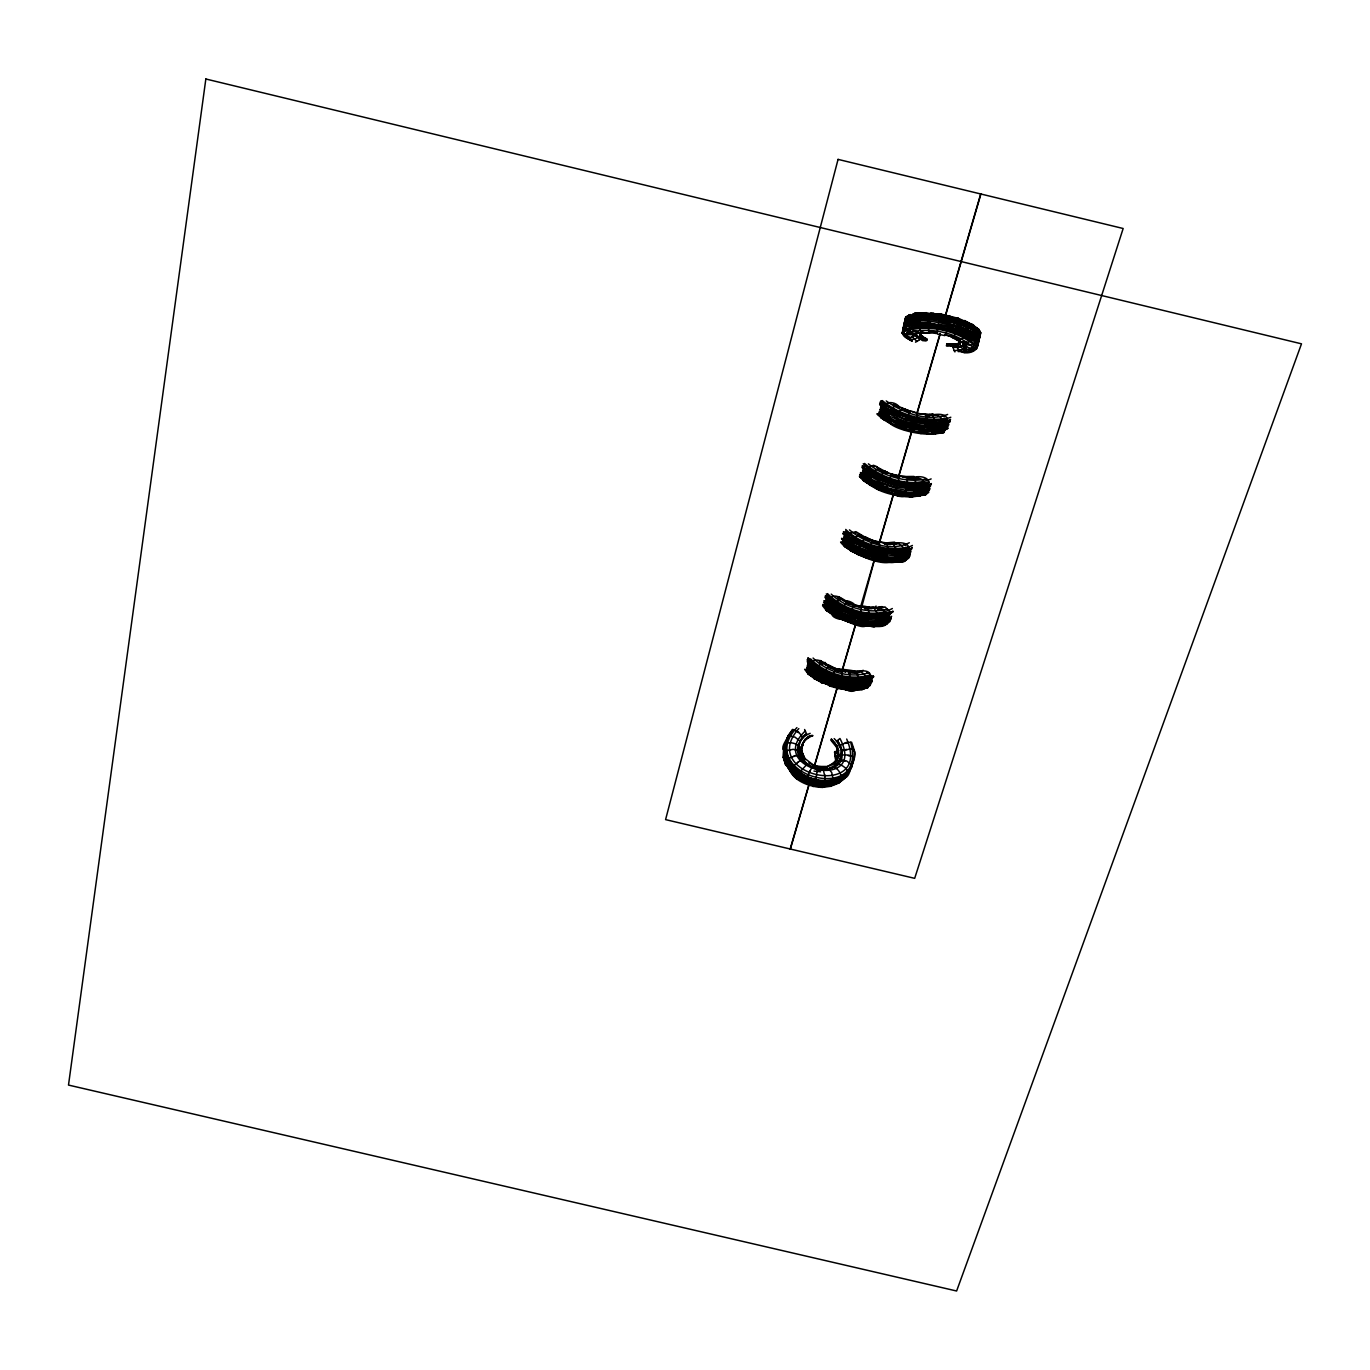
<?xml version="1.0" encoding="UTF-8"?>
<svg xmlns="http://www.w3.org/2000/svg" width="1370" height="1370" viewBox="0 0 1370 1370"><rect width="100%" height="100%" fill="white"/><g stroke="black" fill="none" stroke-linecap="round" stroke-linejoin="round"><path stroke-width="1.5" d="M894.028 493.508C893.908 495.323 905.245 499.142 904.971 494.176L913.55 494.895L926.12 493.131L925.538 494.861L923.996 494.998M824.517 781.825L833.457 780.78L841.248 777.595C841.42 772.252 834.296 763.278 828.507 768.656C807.512 776.824 785.301 742.454 810.184 733.361M846.266 602.201C844.999 598.553 857.106 604.084 854.657 606.208M870.686 684.092C853.407 694.556 830.425 685.599 814.088 676.694L813.729 678.441L830.306 685.839M815.664 676.797L815.681 675.53M874.711 559.32C876.338 565.502 881.475 541.955 878.838 543.051L872.878 541.373M857.483 622.853L848.304 620.25L832.292 612.852C829.792 616.928 840.478 620.49 842.687 618.795M867.689 557.35L866.405 557.778L872.347 540.499L879.437 542.314M817.53 768.775L815.595 781.003L806.776 778.04L798.847 773.245L792.391 766.96L798.796 761.48L803.265 760.162M822.308 767.782L822.685 766.892L817.856 766.429M842.43 541.287C842.242 545.14 876.406 560.57 850.616 548.651L850.222 550.517L859.966 555.432M886.921 491.539L885.688 491.71L886.424 489.193L869.762 482.154L859.949 474.208M901.888 409.356L902.162 407.9M958.264 322.943L958.366 321.453M808.574 736.546C807.598 739.612 810.355 735.776 812.615 736.033C805.628 733.412 795.542 751.668 804.053 758.74M821.349 680.753L820.955 682.483L823.541 683.082M977.837 336.969L978.026 335.239M817.856 766.566L813.095 764.974L817.787 766.464L827.48 766.464L831.693 764.751L837.498 758.655L832.395 764.922M902.505 331.215L902.265 333.338L907.231 336.815L910.605 337.397L916.598 335.342L923.226 340.599M850.462 602.988L846.54 601.259M878.341 486.487L878.512 485.134M908.139 326.111L908.344 324.365M896.408 423.621L896.579 422.234M911.136 411.599L902.213 408.192M917.832 337.225C912.608 341.661 905.245 339.332 902.368 333.424L905.21 318.833L913.67 315.425L914.235 313.456L917.797 312.959L941.07 314.09L958.401 318.371L971.553 324.21L977.581 328.646L980.697 332.67L980.338 334.571L974.275 328.115C976.005 324.69 969.857 322.977 967.494 323.44M845.358 672.002L841.437 671.214L842.276 670.786L841.796 676.66L838.337 688.476L829.364 685.925L835.443 668.834L849.092 671.951L850.308 679.982L841.3 678.441L823.747 672.413L828.336 666.419L835.597 668.954M836.556 668.731C881.732 673.115 831.436 673.252 824.98 662.326M920.28 324.484L920.571 322.721M784.565 757.833L783.263 757.404L783.914 747.797M806.176 669.365L808.523 672.31L808.197 674.074L817.291 679.828M801.81 746.907L801.536 750.811L805.337 759.614L801.638 751.599L801.827 746.838L801.073 747.609M830.819 612.698L826.264 610.404L826.607 608.571L822.993 604.324L822.582 605.728L826.35 610.455L834.912 616.192L837.104 615.798M828.507 607.663L828.764 606.191M842.293 541.766L844.776 544.506L844.434 546.39L853.202 552.196L855.411 551.853M850.308 679.982L858.647 680.376L871.012 677.722C870.652 666.162 855.616 672.893 848.664 672.242M825.271 596.258C840.974 612.921 867.929 620.37 889.969 614.017L890.312 612.099L885.054 606.944L875.173 608.194L879.3 607.253M846.711 543.599L846.985 542.075M859.812 474.705L863.648 478.644L863.288 480.579L872.193 486.436L874.42 486.127M865.6 477.736L865.891 476.178M903.686 551.528L909.012 549.969C910.142 540.054 893.428 542.708 890.157 544.506C895.055 540.962 905.433 545.02 903.686 551.528C883.958 552.932 863.391 547.178 847.276 535.721L847.996 533.838L855.873 531.646L866.542 538.05L873.649 540.534L873.289 541.869M878.821 413.415L881.441 415.932L881.081 417.936L891.151 423.929M913.088 319.724L912.745 321.248L920.092 320.82L920.434 319.278L907.745 321.025L904.731 323.063L903.909 327.207L904.251 325.7M905.176 321.608L906.049 316.778L910.348 314.569M898.258 483.233L916.222 485.853L928.791 484.141C930.11 476.212 917.283 475.544 912.711 477.787L894.627 474.962M942.08 422.645L947.441 421.463C947.971 411.291 933.758 414.682 927.558 415.555C932.696 413.26 943.793 415.093 942.08 422.645L926.137 422.011L907.077 417.559L910.279 410.812L917.66 413.106L913.396 431.379L922.712 433.211L923.414 431.293L939.34 431.91L947.8 428.553M801.107 751.873L801.536 750.811M853.818 672.053L854.109 670.992M864.059 679.588L863.768 681.096L867.124 679.914M800.2 748.962L803.025 744.492L800.628 747.9M808.505 737.659L805.063 740.331L805.149 739.166M839.536 755.983L837.926 755.504L838.628 750.417L837.293 746.188L831.299 738.927L836.779 746.547L839.022 754.339M833.902 611.705L834.193 610.249M838.697 754.664L837.053 759.699L838.149 754.836M864.71 538.05L864.898 536.646L872.039 540.311M916.598 335.342C916.068 332.174 905.159 338.219 902.744 330.718C917.814 321.128 940.145 329.211 956.842 333.081C960.593 333.492 990.236 347.072 971.244 347.946C965.079 349.11 961.123 336.712 963.538 345.548L957.904 347.552L952.681 347.192L960.678 346.233L963.144 345.223L963.624 343.596M903.121 328.029L911.564 324.69L918.996 324.262L937.816 326.18L937.234 334.006L944.786 335.599L947.321 330.341L950.369 316.898L949.547 315.734M919.39 335.838L922.164 331.831L920.52 332.893C916.958 336.352 926.086 344.315 927.079 339.4L921.291 335.924L920.195 332.242L921.051 336.986L926.822 340.479M802.409 756.12L802.837 755.058M851.934 766.258L852.174 765.145L846.574 760.932L839.896 759.751L833.303 766.703M851.541 767.149C852.637 762.251 859.898 748.277 849.674 748.842C838.166 753.466 841.505 745.434 834.159 738.584M944.649 335.205C954.907 334.109 968.47 353.049 976.348 341.284L965.199 334.623L947.732 328.269M948.16 326.402C958.726 329.776 972.392 331.78 978.677 341.952L979.071 340.222L977.272 337.14L972.991 333.8L957.938 327.327L958.298 325.803L972.94 332.259L977.17 335.564L978.591 340.137M977.615 335.616L978.009 333.869C966.21 325.272 979.207 332.516 979.807 336.969L979.413 338.698L973.334 332.259L973.727 330.512L958.812 323.491L949.427 320.785M959.24 321.625C1003.542 340.839 935.35 310.476 930.076 315.391L930.624 313.353L933.655 313.011M931.874 331.728L929.185 332.704L927.832 325.272L957.219 331.42L952.681 337.636L950.592 335.667M957.63 329.553L965.936 332.722L965.644 334.04L957.339 330.872L957.63 329.553L948.023 326.95L938.09 324.724L937.799 326.043L927.952 324.724L928.243 323.406L938.125 324.861L928.38 322.858L928.774 321.094L938.638 322.567L938.998 321.025L958.503 325.717L973.334 332.259M957.767 329.005L958.161 327.259L938.621 322.429L938.21 324.176L948.245 326.283M958.503 325.717L958.897 323.954L949.393 321.231L929.528 317.806L929.117 319.57L938.998 321.025M959.034 323.406L959.325 322.087L939.786 317.258L939.495 318.576L967.323 326.591L967.631 325.272L959.325 322.087M974.275 328.115L959.445 321.539L959.822 319.467L957.853 317.891L956.311 318.474M946.841 343.836L955.661 343.904L955.164 346.062L959.925 344.349L959.308 341.284L950.455 336.558M956.945 337.859L956.979 339.486M955.181 344.281L958.657 343.253L958.161 345.411M965.199 334.623L957.116 330.958M965.627 332.756C934.34 320.083 986.468 338.561 977.409 344.435M966.141 330.461L966.484 328.92M966.895 327.173L958.812 323.491M966.073 332.174L966.466 330.427L958.161 327.259M966.809 328.886L967.203 327.139L958.897 323.954M967.751 324.724L968.076 322.618L964.874 320.58L962.562 320.888M971.655 337.945L974.601 339.589M972.066 336.095L965.747 332.208M972.94 332.259L972.58 333.8L976.827 337.089L977.17 335.564M972.049 337.945C971.724 342.072 964.874 343.699 962.014 341.781M972.186 335.547L976.433 338.835L978.266 343.801L972.169 337.397L972.46 336.095L965.936 332.722M972.597 335.547L972.991 333.8M978.985 339.589L978.591 341.318L979.927 336.421L978.146 333.321L973.847 329.964L974.139 328.663L967.631 325.272M977.683 333.287L979.447 336.335M976.467 340.736L976.759 339.435L972.46 336.095M976.879 338.887L977.272 337.14M978.146 333.321L978.437 332.019L974.139 328.663M978.557 331.471L978.882 329.434L977.581 328.646M978.129 341.199L977.786 342.705L978.933 338.613M979.053 337.089L980.475 332.362L978.711 329.279L967.254 322.173L940.625 314.501L921.736 312.925L926.497 312.668M977.786 343.716L975.885 341.233M979.858 334.485L979.516 337.208M977.324 346.935C974.909 354.025 959.377 355.566 957.27 346.97M977.444 346.387L977.735 345.086M977.872 344.555L978.248 342.825M979.105 339.041L980.697 332.944L978.916 329.845L973.488 325.409M977.769 345.976L978.129 344.349L976.022 340.685M979.927 336.421L980.218 335.119C973.762 324.998 982.752 338.784 978.522 334.143M902.625 330.684L903.412 326.728L910.571 323.423M903.532 326.197L904.183 323.885M904.303 323.354L905.09 319.381C922.164 311.213 941.841 317.241 959.445 321.539M905.21 318.833L905.707 316.967L907.437 316.573M902.967 331.3L903.583 328.149L903.395 329.468M904.388 324.57L904.731 323.063M905.262 320.785L908.259 318.748L904.679 321.214M906.152 325.992L906.443 324.673C907.779 321.282 950.626 325.169 919.424 322.395L919.818 320.649L928.929 321.265L929.271 319.724L912.728 319.57L904.268 322.943M919.818 320.649L906.974 322.395L906.58 324.142L919.681 322.567L912.351 322.995M907.317 320.871L907.711 319.142L913.139 317.823L939.512 318.713L920.691 316.83L913.259 317.275L904.799 320.666M907.848 318.593L908.139 317.292M908.259 316.761L909.063 314.706M907.008 324.279L903.875 326.848M907.745 321.025L907.402 322.532L910.964 321.676M911.564 324.69L911.872 323.388M911.992 322.841L912.386 321.094M912.728 319.57L913.139 317.823M913.259 317.275L913.55 315.973M935.761 333.475C928.98 331.112 911.101 337.106 911.444 325.238C938.981 323.149 901.597 324.621 903.001 328.577M914.03 315.579L921.376 315.134L913.67 315.425M918.996 324.262L919.304 322.943M920.178 319.124L920.571 317.378M920.691 316.83L921 315.511M920.965 316.984C899.439 319.45 927.781 315.066 929.682 317.977M929.648 317.258L929.939 315.939L939.82 317.395L959.103 322.173M924.116 332.413L921.119 331.471L918.534 327.002L918.876 324.81L928.106 324.878M939.358 319.124L938.964 320.888L948.999 322.977M939.82 317.395L941.532 314.055M840.598 778.16L847.55 772.646C848.201 768.45 841.06 764.46 837.19 763.672M840.889 615.472L841.231 614.034M830.717 739.988L836.59 747.249L837.293 746.188M824.877 774.975L825.082 780.968L822.377 787.408C810.903 787.202 795.61 781.705 790.507 771.704L785.952 764.391L783.589 756.548M841.591 776.824C818.626 790.045 782.476 770.916 785.832 742.985C790.49 742.266 795.251 742.9 798.933 745.999M805.56 759.014L813.163 764.854M812.838 735.502C808.249 733.806 798.213 750.109 804.909 740.331M849.023 618.692L849.4 617.271M836.488 669.005L828.096 664.673M879.3 411.668L888.034 418.073L887.692 419.306L904.628 426.224L903.857 428.741L904.337 429.752L905.039 428.861M905.108 425.351L905.519 423.792M933.45 332.293L921.924 332.91M897.47 485.254L897.915 483.627M947.047 329.896L947.526 328.166M915.828 422.183L916.29 420.504M960.216 341.233L959.925 344.349M880.55 401.376L880.105 402.917L884.318 407.198L890.346 411.034L880.55 402.985M829.912 684.041L814.225 676.232L808.66 671.848L806.622 667.789M807.17 665.854L809.516 668.8L809.105 670.272C846.3 695.001 809.533 672.636 806.759 667.344M864.35 682.911L863.973 684.212L869.214 682.328L869.59 681.044C849.434 687.774 826.23 679.982 809.875 667.498L810.304 666.025L807.957 663.097M824.432 672.79L823.935 674.28L810.441 665.563L807.238 660.049M832.326 675.701C832.549 681.421 901.237 679.434 850.051 680.239C835.46 678.373 822.017 673.321 810.886 663.988C815.304 654.637 826.881 664.364 831.761 668.132L831.95 666.847M890.603 619.839C870.618 631.844 843.886 620.542 826.744 608.109L824.654 604.136M849.006 618.007L833.2 610.712L827.189 606.499L827.617 604.975L824.004 600.728M849.828 615.147C862.329 618.658 876.252 622.477 888.89 617.63L889.336 616.106L876.903 618.469L868.494 617.973L868.049 619.497C853.767 617.39 839.313 612.921 827.994 603.639L828.439 602.115L826.024 599.289M868.494 617.973C853.527 616.243 840.307 610.558 828.576 601.653L828.884 600.505M825.682 596.31C827.668 602.252 869.282 625.251 829.021 600.026C835.118 589.066 847.276 604.41 854.983 605.129M844.913 544.01L845.256 542.845L841.522 538.753M876.817 556.391L867.501 553.788L851.215 546.51L845.393 542.366L845.838 540.79L843.355 538.067M843.749 538.102L851.969 544.9L852.363 543.53L846.215 539.438L846.66 537.862L842.927 533.786M868.905 549.13L852.808 541.955L846.797 537.382L847.139 536.201L843.406 532.125M863.802 478.147L864.127 476.948L861.576 474.311M896.271 490.237L886.818 487.617L870.241 480.459L864.282 476.435L864.727 474.842L862.175 472.222M879.009 481.161L865.138 473.438L865.583 471.828L863.014 469.208M916.068 486.35L915.708 487.566C881.869 485.494 930.47 489.467 928.278 485.836L928.637 484.637L916.068 486.35L907.488 485.631L907.128 486.847C892.538 484.449 877.81 480.116 865.737 471.331L866.063 470.115L862.227 466.194M866.063 470.115L879.763 477.924L888.753 481.127L866.217 469.619L866.953 467.684L873.598 465.269L888.222 472.992L883.975 470.663L883.838 472.119M881.938 414.185L881.595 415.418L887.846 419.802L881.441 415.932M879.917 409.527L882.554 412.027L882.092 413.671L896.083 421.72M897.11 418.107L882.965 410.589L883.427 408.945L880.79 406.428M897.744 415.949L883.582 408.431L883.924 407.198L879.968 403.431M806.707 668.937L808.899 672.293L806.587 669.399M830.939 680.53L815.39 673.115L809.893 668.783L810.252 667.498L807.94 664.604M816.314 669.879L810.68 666.008L808.488 662.652M826.983 608.571L839.913 616.723M833.2 610.712L827.429 606.961L825.185 603.69M825.99 600.848L828.37 603.639L827.994 604.975L824.432 600.779M828.936 601.653L834.587 605.848M829.261 600.505L827.018 597.234M845.153 544.506L850.907 548.599L844.776 544.506M845.769 542.366L851.386 546.938L843.321 539.66M846.215 540.808L846.591 539.438M847.174 537.382L852.808 541.955M847.139 536.201L852.979 540.345L852.637 541.51L869.059 548.651L887.52 553.069L887.863 551.904C872.793 549.13 855.154 545.02 845.187 533.033M864.658 476.452L886.784 487.977L870.412 480.921L862.124 473.866M865.515 473.438L871.406 477.394L871.012 478.815L865.121 474.842L865.515 473.438L862.98 470.852M865.96 471.828L888.411 482.343L906.991 486.658M882.468 413.689L888.342 418.038M883.342 410.606L889.37 414.442L888.959 415.881L882.931 412.045L883.342 410.606L880.739 408.123M883.958 408.448L889.986 412.267M814.225 676.232L814.533 675.119L808.968 670.735M815.099 673.184L814.671 674.656C827.274 682.38 842.002 686.593 856.781 686.678L857.226 685.188C840.221 684.897 822.651 679.914 809.516 668.8M815.458 671.882L815.886 670.392L810.304 666.025M810.749 664.45L816.332 668.817L816.023 669.93L823.301 673.989L831.984 677.551L832.429 676.044M816.469 668.354L817.136 666.539L822.497 663.2L830.699 667.533M832.429 612.373L832.754 611.243L827.052 606.961M833.713 607.903L834.142 606.379L828.439 602.115M834.604 604.769L834.279 605.9C849.28 614.411 866.885 619 884.164 617.356L893 611.825M834.741 604.29L835.426 602.423L840.837 599.118L849.109 603.588M850.753 548.171L851.078 546.99L845.256 542.845M851.215 546.51L851.66 544.935L845.838 540.79M846.66 537.862L852.5 542.006L852.054 543.565L859.829 547.366L859.435 548.736L851.66 544.935M853.116 539.848L853.818 537.93L859.264 534.694L862.997 536.92M821.572 680.633L809.019 671.831M815.39 673.115L815.766 671.814L810.252 667.498M816.64 668.765L811.245 663.971L823.832 672.756M828.37 603.639L834.022 607.852L833.628 609.188L827.617 604.975M834.912 604.701L829.398 600.026M853.287 540.294L847.653 535.721M863.648 478.644L869.607 482.668C872.673 492.224 911.547 501.249 920.76 494.536M869.762 482.154L870.104 480.956L864.127 476.948M870.241 480.459L870.703 478.849L864.727 474.842M871.097 477.445L871.56 475.835C885.123 482.925 900.295 487.138 915.571 488.062L915.091 489.672L897.127 487.052M871.714 475.321L872.056 474.123M872.193 473.609L872.913 471.657L878.41 468.454L881.612 470.698M882.554 412.027L888.65 415.915L888.188 417.559L896.22 421.207M889.061 414.476L889.541 412.815L883.427 408.945M883.924 407.198L890.038 411.068L889.678 412.301L906.512 419.717L897.384 416.531M950.386 419.871L947.286 421.977L934.665 423.364L934.289 424.597L925.623 423.758L906.563 419.323L907.163 417.439L890.192 410.538L890.911 408.534L896.459 405.4L906.323 409.835M869.916 482.617L864.179 478.147L877.519 486.384L895.637 492.446L904.971 494.176M879.471 479.551L872.022 475.287M872.365 474.088L866.593 469.619L879.968 477.839M814.533 675.119L821.812 679.178L821.486 680.291C835.512 685.805 851.678 690.96 866.559 685.993M821.949 678.715L822.36 677.242M823.301 673.989L823.627 672.875L816.332 668.817M839.707 616.842L839.313 618.641L856.952 624.566L874.608 559.525M891.219 617.767C876.423 628.436 855.753 620.404 840.307 614.736L840.735 613.212C856.318 618.418 876.851 627.032 891.682 616.26M841.129 611.893L841.557 610.352L850.171 613.777M841.694 609.89L842.019 608.742M858.767 550.397L859.213 548.839C875.036 553.891 895.364 562.625 910.673 552.538M860.069 545.894L859.606 547.469L868.46 550.706L886.921 555.124L887.383 553.566L868.803 549.284L852.5 542.006M852.979 540.345L860.531 544.232L860.206 545.414L878.273 551.408M822.582 677.122L822.959 675.821M831.744 677.739L823.507 673.869L840.82 679.828L849.725 681.352L857.945 681.746L870.036 679.571M840.512 614.633L832.754 611.243M876.68 556.888L858.836 550.791L851.524 546.459M963.144 343.425L962.682 345.034L967.254 349.316L970.594 350.138L976.502 348.99L979.071 340.222M870.104 480.956L886.681 488.114L886.321 489.313C899.867 492.515 916.718 498.714 929.391 490.323M886.818 487.617L887.794 484.466L878.804 481.247M888.308 482.48L888.65 481.264L898.121 483.901M914.115 428.981L904.525 426.344L904.885 425.111L923.928 429.546L923.277 431.122L939.152 431.207L923.431 430.608L904.628 426.224M888.034 418.073L904.988 424.991L905.519 422.936L896.494 419.631M940.145 427.817L940.573 426.378L945.882 425.197L945.454 426.635C932.234 430.077 918.414 426.361 905.621 422.816L906.032 421.378L896.905 418.192M859.538 607.441C862.021 603.125 871.834 610.523 876.149 606.105M878.204 543.239L878.615 541.938M790.165 848.989L808.694 785.335M814.054 766.857L837.344 686.781M842.122 670.341L855.856 623.11M874.368 559.457L860.634 606.687L854.315 605.763L860.137 607.372M879.146 543.034L893.48 493.748M898.857 475.27L911.992 430.094M916.77 413.671L940.06 333.595M945.437 315.117L980.68 193.958M790.387 849.04L809.499 783.332M814.277 766.909L837.567 686.832L838.32 688.476M842.362 670.392L856.096 623.179M879.386 543.085L893.719 493.817M899.097 475.339L912.232 430.163M917.01 413.723L940.317 333.646M945.677 315.168L980.92 194.026M845.718 672.105L846.249 670.923M838.851 686.593L847.876 687.654M839.313 685.017C849.794 686.438 863.168 689.11 871.937 680.976M839.878 683.065L848.783 684.589L849.16 683.305M840.683 680.291L849.725 681.352M866.611 623.778C918.876 625.285 848.801 624.463 848.441 619.771M867.073 622.151C916.325 623.162 860.857 623.11 858.082 620.576M867.535 620.627L867.912 619.291M859.35 616.192L868.511 617.305M868.837 616.158C876.098 615.404 886.664 617.819 892.709 611.208M894.404 559.148L894.062 560.313L876.338 558.069L858.288 552.076L858.63 550.894C874.368 556.203 894.781 564.645 910.057 554.559L909.714 555.723C909.457 563.19 865.104 557.898 893.685 560.604C894.764 562.882 919.184 553.754 900.758 560.107M886.39 556.306L886.784 554.936C894.798 555.655 904.645 557.196 911.067 551.168M878.119 551.716L895.792 553.48L906.375 551.973M878.598 550.055L887.88 551.219M856.181 688.699C856.678 692.689 844.554 691.781 847.859 688.322M829.946 683.733L847.996 687.86L848.321 686.747C856.353 687.141 866.251 688.117 872.21 681.575M848.458 686.284L848.903 684.812M849.708 682.02L840.701 680.479L823.164 674.451L822.736 675.941L840.272 681.969L849.28 683.51L849.708 682.02C857.74 682.414 867.638 683.424 873.598 676.9M831.761 677.431L849.845 681.558L850.171 680.445L865.566 680.068L872.998 676.283M866.593 624.446C865.292 631.45 843.714 619.12 839.313 618.641M857.62 622.374L866.731 623.966L867.073 622.836C875.07 623.247 884.917 624.549 891.082 618.247L890.74 619.377M867.21 622.357L867.655 620.833L849.349 616.637M850.308 613.298L868.631 617.493L868.974 616.363L884.506 616.226M850.77 611.671L869.111 615.883L868.34 608.383L859.812 606.499M909.577 556.203C903.19 562.248 893.428 560.655 885.431 560.21C885.893 562.779 881.886 562.573 881.663 560.57M885.568 559.731L885.911 558.549M858.973 550.312L876.817 556.22L886.065 558.069L886.51 556.494L867.963 552.213M895.62 492.292L913.465 494.193L924.099 492.926M914.441 427.594L923.791 429.375L940.008 429.649L945.368 428.433L948.965 424.683M924.425 427.2L924.853 425.762L940.916 426.567L946.276 425.368L949.872 421.617C939.974 428.245 926.822 424.186 915.982 422.337M897.881 414.785C903.703 414.87 933.672 431.67 925.247 414.562L918.003 413.346M905.125 493.679L905.484 492.464L896.117 490.58M906.512 488.953L906.974 487.343M907.625 485.134L907.197 478.558L905.553 477.325M945.848 426.789L933.227 428.211L924.562 427.371L924.082 429.033L896.014 421.292M915.999 422.474L906.409 419.836L905.93 421.498L924.99 425.933L925.469 424.289M925.623 423.758L925.983 422.525L934.665 423.364M847.739 688.117L856.096 688.031M848.201 686.541L856.558 686.456M848.783 684.589L857.003 684.983L857.38 683.681M849.588 681.815L857.945 681.746M868.357 617.767L876.817 617.784M894.319 558.463C860.925 557.864 910.571 559.525 906.512 556.905M895.792 553.48L906.238 552.452M847.996 687.86L856.318 688.237L856.644 687.141M849.28 683.51L857.603 683.904L858.048 682.414M849.845 681.558L858.185 681.952L858.51 680.839M858.647 680.376L859.024 678.39L856.267 672.807L848.492 671.899M863.34 625.491L874.351 626.672L875.002 624.943M866.731 623.966L875.139 624.463L875.481 623.316M875.618 622.853L876.064 621.329M876.457 619.994L876.903 618.469M877.382 616.86L877.04 617.99L868.631 617.493M844.365 545.962C854.931 554.182 882.64 567.608 893.925 560.809M886.065 558.069L894.559 558.669L895.021 557.093M895.415 555.723L895.877 554.165L908.379 552.11L907.916 553.668M887.52 553.069L896.014 553.685L896.374 552.504L908.875 550.466L912.026 547.966M896.511 552.007L896.956 550.021L893.086 543.941L873.58 540.893M904.834 493.988L913.465 494.193M926.839 489.176L927.267 487.771L914.852 489.484L914.441 490.888L921.565 490.528L926.839 489.176L929.939 486.898M915.828 486.162C942.748 485.579 886.15 485.254 915.982 485.665M932.987 428.022L933.398 426.584M934.049 424.409C906.101 422.576 949.513 427.526 950.026 421.104M934.408 423.176C970.628 418.398 930.607 425.693 925.846 422.354M913.55 494.895L912.865 496.728L894.85 494.364M913.704 494.382L914.064 493.183L905.347 492.292L914.201 492.686L914.68 491.076L927.25 489.347L926.771 490.94C887.794 496.111 926.805 494.382 929.75 489.124M916.222 485.853L916.667 483.815L913.653 478.25M932.079 432.115L931.292 434.016L926.736 433.742M932.234 431.601L932.593 430.368L945.214 428.947L944.855 430.18L939.495 431.396L923.568 430.779M932.747 429.855L933.227 428.211M934.135 425.111L933.655 426.755L924.99 425.933M934.819 422.85L935.231 420.658L932.182 415.23L923.979 414.305M852.003 762.645L849.109 771.875L852.482 761.532M843.732 777.715C850.564 778.794 851.198 761.874 853.561 759.066M845.256 776.824C850.89 770.334 855.479 759.494 854.178 750.024M855.959 688.494L863.066 687.243M863.528 685.685L866.885 684.897M857.808 682.209L864.932 680.976M882.862 620.473L883.256 619.154L888.514 617.442L888.12 618.778L882.862 620.473L875.841 621.124L876.218 619.788L883.256 619.154M876.68 618.264L887.349 616.02M884.318 615.541L889.438 614.325L893.137 611.345M894.165 558.943L901.391 557.967M901.854 556.408L902.248 555.038L907.522 553.497L907.128 554.867L901.854 556.408L894.781 556.905L895.175 555.535L902.248 555.038M903.361 551.339L896.134 552.298L908.481 550.295M920.589 493.834L913.311 494.69M920.931 492.635L926.223 491.265M921.565 490.528L921.976 489.141M939.666 429.461L932.336 430.18L943.194 428.673M941.224 424.22L933.895 424.923M863.237 687.911L862.552 689.589L851.763 689.675M856.318 688.237L863.374 687.449L863.699 686.336M856.421 686.918L863.836 685.89L864.282 684.401L871.714 680.599M857.603 683.904L864.658 683.116L865.104 681.644M865.566 680.068L865.241 681.181L858.185 681.952M865.703 679.606C867.141 672.961 857.175 669.074 852.072 672.413M875.755 625.354L881.407 626.004L882.109 624.275M875.139 624.463L882.246 623.812L882.588 622.665M882.725 622.203L883.17 620.678M883.564 619.36L884.027 617.836M884.643 615.746C890.928 602.098 845.221 610.489 874.18 608.28L877.947 614.428L877.519 616.38L869.111 615.883M901.083 560.296C898.24 564.2 906.82 561.7 906.409 558.72M901.22 559.816L901.563 558.635M902.179 556.597L901.717 558.155L894.559 558.669M902.573 555.227L903.036 553.668M896.014 553.685L903.19 553.189L903.532 552.007M920.914 494.022L921.274 492.823M921.411 492.327L921.89 490.717M915.091 489.672L922.318 489.33L922.781 487.72L928.141 486.35L931.257 484.038M922.935 487.223L923.294 486.007M923.448 485.511C928.175 471.931 892.983 481.195 917.746 477.445M939.34 431.91C932.627 438.297 889.558 429.957 887.537 419.836L913.961 429.512M939.495 431.396L939.854 430.163M940.008 429.649L940.488 428.005M940.916 426.567L941.413 424.923M941.567 424.409L941.926 423.176M868.768 683.801L872.347 681.113M887.52 620.764L884.164 621.432M908.139 551.459L911.684 549.13M925.863 492.464L928.809 490.665M940.762 431.327L944.29 430.522L947.509 427.902M944.957 428.262L947.886 426.686M868.546 686.01L867.826 687.689L859.452 689.35L862.603 688.237M863.374 687.449L869.008 684.452M869.59 682.517L869.145 683.99L863.836 685.89M864.658 683.116L869.967 681.215L870.412 679.743M864.795 681.438L870.875 678.184M887.435 622.545C885.328 628.128 875.978 626.176 870.96 626.398L870.053 625.885M887.914 620.935L887.572 622.066L882.246 623.812M888.051 620.456L888.496 618.949M889.815 614.496L889.49 615.644L883.701 617.63M906.563 558.241L906.906 557.076M901.237 558.446L907.043 556.597L907.505 555.038M908.875 550.466L908.533 551.63L903.19 553.189M926.257 492.635L926.617 491.436M922.318 489.33L927.661 487.943L928.141 486.35M932.559 433.571L943.793 432.595L944.701 430.694M946.276 425.368L946.773 423.724M946.927 423.21L947.286 421.977M839.896 759.751L841.163 750.383M834.518 764.511L836.334 759.922M888.479 482.754L889.507 479.534M876.406 556.854L876.851 555.415M801.604 747.438L802.837 742.643M790.73 732.796C789.326 736.05 778.725 748.294 784.53 750.332M783.469 749.818L788.024 735.793L792.511 729.508M800.354 741.478L795.011 737.128L788.418 735.673L785.061 746.033M796.621 778.845L790.507 771.704M914.492 318.782L915.023 317.155M842.327 610.232L842.841 608.708M909.337 320.032L909.903 318.405M899.491 476.554L914.081 476.452M883.342 543.154L894.644 542.126M923.089 429.546L923.603 428.022M905.176 490.922L904.063 493.645M866.782 621.261L865.754 623.795M905.09 319.912L906.94 319.142M906.443 322.001L907.933 318.936M913.687 429.152L914.15 427.851M895.381 492.035L895.826 490.785M857.278 622.305L857.688 621.141M955.883 332.43L956.5 330.735M864.881 607.064L869.419 607.338M893.446 562.385C878.684 561.631 863.305 557.641 850.188 550.124M855.959 685.531L854.794 687.963M785.866 741.393L786.74 743.345M786.329 740.228L789.873 734.851M787.373 737.505L792.87 729.439L798.607 732.077L803.094 737.608M787.716 736.598L788.418 735.673M783.572 748.705L783.503 757.576L785.832 765.351L786.825 765.333M785.301 744.184L784.787 754.528M785.712 743.105L785.507 752.661M784.119 756.274L784.342 746.684L784.034 755.384C788.349 782.356 826.435 795.97 845.992 776.208L846.352 775.369C845.256 780.215 816.845 789.702 839.33 781.088M784.65 753.791L784.959 745.092C781.037 767.851 805.423 786.979 826.932 783.811M785.952 764.391L791.175 772.32L786.055 764.117L783.931 755.641L786.346 764.289L790.952 771.241L797.323 777.441L805.115 782.15L813.797 785.078L822.753 785.986M786.397 763.227L784.359 754.528M787.356 760.795L787.014 761.651C796.141 780.626 821.658 789.719 840.375 779.598L840.752 778.759C819.654 790.319 789.377 776.876 784.976 752.935M787.459 760.538C801.262 780.609 784.239 758.261 785.335 752.027C786.397 763.946 795.919 773.827 806.468 778.862M792.613 767.029L788.161 758.774L795.114 755.606L800.457 755.675M786.808 763.124L784.462 755.367M787.133 762.285L790.798 766.96M788.11 759.802L792.733 766.772M806.022 780.112L805.32 781.602L814.105 784.565L823.199 785.49M790.867 770.813L797.22 777.698L805.012 782.407M786.74 762.388L790.969 770.539L797.58 776.807M792.031 767.868C799.583 774.803 812.17 782.904 824.586 782.201C829.21 783.623 856.113 772.269 832.891 781.294M791.637 769.512L791.928 768.775C804.943 784.753 831.915 789.308 847.037 773.81L839.793 779.992L832.429 782.39M802.82 743.567L805.389 739.697M797.306 777.081L804.841 782.749L813.626 785.712L813.249 786.568L813.283 785.695C824.723 787.904 838.149 785.832 845.872 776.465C839.365 782.955 831.385 785.815 822.651 786.26M791.295 769.7L797.408 776.807L805.372 781.534M798.008 775.711L798.385 774.41M798.847 773.245L807.255 764.015M880.961 622.511L881.526 621.124M805.2 781.859C814.105 787.613 830.066 788.075 839.587 781.414M805.817 780.438L806.296 779.188M806.673 778.297L815.475 781.26M807.101 777.252L810.338 770.351M814.105 784.565L823.541 784.65L832.292 783.486L840.067 780.318L839.707 781.157M814.516 783.349L815.116 782.15M925.623 494.758L909.303 496.745L907.539 495.341M834.553 751.839L835.803 760.915L835.049 751.479L836.453 759.939M838.628 750.417L838.166 751.479M830.288 785.472L831.025 786.329L831.436 785.472M832.292 783.486L823.028 785.37M833.337 781.037L824.312 782.835L815.167 781.79M833.457 780.78L831.727 772.543L828.507 768.656M847.893 771.858C828.61 786.911 852.859 769.889 852.174 765.145M839.211 782.304L837.721 782.441M845.495 777.355L838.868 783.075L830.871 786.226M847.431 772.903L840.855 778.485M852.037 763.621L851.575 764.529M854.109 758.894C854.144 754.767 844.622 754.476 841.248 755.212M849.862 769.906L845.65 775.951M850.736 768.998L844.793 778.194L838.56 783.092M810.132 770.882L812.119 766.96M873.272 474.397L874.06 472.89M835.82 604.941L836.59 603.502M817.547 668.954L818.301 667.55M822.377 787.408L831.093 786.243M849.16 621.363L847.824 621.963L853.681 605.009L860.925 606.67M830.425 600.916L831.265 599.546M812.273 664.827L813.095 663.474M881.749 404.167L882.691 402.763M852.277 765.47L846.009 775.112L851.815 766.532M803.265 745.023L800.697 748.876L800.799 748.037M786.945 738.618L792.545 730.57M942.269 430.248L943.194 428.981M921.65 312.976L921.119 314.963L930.23 315.562M854.623 623.025L849.006 621.192M929.631 414.459L932.901 413.74M861.781 555.227L867.535 557.111M868.683 685.548L870.823 683.63M870.275 685.462L862.826 689.298L854.726 690.24M869.967 681.215L872.108 679.314M871.012 677.722L873.135 675.821M870.549 679.28L873.735 676.438M836.796 741.119L839.947 738.498C868.152 792.339 763.809 769.889 805.32 730.946L804.584 729.491M890.192 621.261L887.006 623.949L880.311 625.919M892.35 608.52C872.142 619.788 842.995 609.325 827.514 593.621M909.132 557.659C904.149 562.813 896.322 561.905 889.781 562.471L888.068 561.015M907.043 556.597L910.211 554.079M909.012 549.969L912.163 547.486M912.42 545.448C891.408 556.203 862.74 545.551 845.632 531.081M847.756 771.413C826.435 792.887 782.801 773.502 786.123 742.917M909.32 542.743C890.466 552.333 864.795 542.811 849.451 529.865M835.118 762.097L827.48 766.464M805.32 730.946L806.519 733.823C768.673 768.416 863.494 788.384 837.532 740.605M806.519 733.823C793.47 741.547 797.939 762.337 811.965 767.269M796.929 727.59C752.832 774.153 869.025 807.272 850.65 742.283L846.215 742.471L839.639 745.571M798.83 728.6C756.565 775.334 873.101 801.09 846.694 739.046M928.809 492.31L925.229 494.981L914.68 496.197M926.771 490.94L929.905 488.628M927.661 487.943L930.795 485.631M928.278 485.836L931.412 483.541M931.138 478.901C909.766 488.285 881.612 478.062 864.556 463.437M915.502 342.192L920.554 339.246M905.587 317.206L915.537 313.285M944.29 430.522L947.954 428.056M881.013 417.473L894.918 425.111L904.919 428.519L899.508 426.55M903.926 324.467L906.974 322.395M947.441 421.463L950.54 419.357M950.814 417.233C928.141 425.967 899.456 415.538 881.013 400.93L882.331 400.605C899.593 415.076 924.562 421.909 946.773 418.347M880.225 489.022L878.701 489.655L876.834 488.319L880.499 475.527L885.277 471.417L892.915 474.739L889.764 473.712M902.847 330.804C926.411 322.652 959.205 329.211 977.307 346.439M947.646 414.442C927.73 422.251 902.899 412.952 886.219 400.93M922.866 340.702L916.085 335.342L916.427 333.681L918.825 332.482L917.917 332.499L915.588 335.479L919.715 339.537M846.489 688.356L844.999 688.202M797.477 762.713L798.59 762.011M834.792 742.266L834.142 743.379L832.018 741.101M903.943 408.791L901.922 408.894L898.651 412.319L894.901 425.505L913.345 431.43L912.42 431.978L912.266 430.865M958.11 343.647L960.421 342.175L957.87 344.726L946.293 345.719L955.164 346.062M972.751 346.456L974.156 345.617M960.678 346.233C963.47 351.782 970.234 353.58 975.132 349.196L975.885 346.73C958.401 330.119 926.754 323.782 903.994 331.643L903.515 334.16L905.501 337.089L912.06 341.301M916.804 314.706L919.116 313.867M913.858 333.252L910.999 334.314M969.172 350.412L970.439 349.727M850.736 671.146L850.188 672.995M842.344 750.931L843.971 750.229M840.974 777.269L833.165 780.677L826.367 781.328M873.255 607.013L869.042 607.612M917.917 332.499C913.995 335.958 904.645 331.78 906.032 326.522L911.923 324.861M862.929 687.706L866.422 686.456M861.473 689.47L867.826 687.689M870.361 674.828C850.085 681.147 825.271 673.937 810.578 658.884M871.269 675.753C849.777 682.346 823.01 674.708 808.18 657.788M871.423 676.335C849.725 682.979 822.702 675.273 807.752 658.199M868.58 672.824C849.742 678.664 826.726 671.985 813.078 658.028M859.469 671.66L863.271 670.324M793.624 756.565L794.908 756.137M844.725 743.43L848.15 742.831M890.312 612.099C868.477 617.767 841.814 610.523 826.247 593.946M890.38 612.596C868.803 618.555 843.047 611.123 827.018 595.779M887.486 609.068C868.323 614.308 845.478 607.715 831.213 594.118M877.314 609.239L881.03 608.057M882.109 606.602L870.789 608.571M895.124 561.769L900.295 561.083M897.127 562.008L902.642 561.015M909.457 548.514C887.486 553.771 861.935 546.442 845.204 531.526M903.207 551.819L906.717 550.791M908.361 546.972C886.852 551.956 861.473 544.866 845.701 529.419M894.011 544.078L897.727 543.256M916.838 477.616L913.927 478.318M916.718 496.385L921.479 495.152M929.237 482.634C906.889 487.172 881.526 479.945 864.076 465.492M929.083 482.034C906.426 486.47 880.362 479.26 863.237 463.745M926.257 479.038C906.392 483.028 883.907 476.606 868.374 463.813M845.239 749.715L846.609 749.373M836.385 755.692L835.666 756.685L834.604 752.541M897.213 543.616L894.37 544.215M918.808 332.704L912.728 335.051L912.351 336.917L916.975 341.438M940.916 430.814L944.444 430.009M935.213 433.896L943.913 432.577M944.238 432.218L931.617 433.656L920.126 432.064M942.834 424.34L946.516 423.039L942.988 423.827M947.903 419.922C925.178 423.724 900.004 416.6 881.869 402.626M946.584 344.212L959.908 343.664M961.089 346.456L952.938 347.415M972.066 348.716L969.104 348.905M848.852 672.396L854.435 672.19M964.446 352.518L972.323 349.761L973.008 347.466C956.757 332.071 927.421 326.197 906.272 333.458L905.827 335.787L907.642 338.493M969.926 351.268L973.642 350.497L971.946 351.062M964.309 351.439L958.041 351.576M920.606 432.406L926.873 432.834M921.582 337.208L919.647 335.205M922.866 339.263C925.315 337.089 920.297 333.389 920.486 337.482M865.052 538.77L870.652 540.602M869.916 483.096L867.159 483.028L859.572 476.726M827.72 781.979C817.462 783.486 807.067 779.736 798.761 773.862M828.302 784.411L815.955 784.376M826.983 766.892L819.174 767.166M823.901 767.919L827.035 767.508M887.743 420.624L884.951 420.504L877.245 414.237M879.677 488.576L878.649 488.302L884.472 490.494M857.003 684.983L864.282 684.401M848.372 672.91L858.819 672.875M886.869 473.215L883.256 471.503M927.832 415.675L935.35 414.785M938.399 432.954L939.974 432.817M871.937 626.45L878.239 625.867M873.512 626.552L881.681 625.696M929.802 414.339L917.78 413.706M841.471 671.334L835.751 669.69M841.831 671.797L834.844 670.101M840.992 760.932L842.55 760.829M914.441 313.387L922.661 312.839M914.047 313.798L930.436 313.747L950.318 317.155M897.418 426.909L894.935 425.539M916.907 478.678L919.15 478.986M920.315 496.026C900.347 497.259 879.694 491.539 863.22 480.151M915.331 487.874L922.781 487.72M882.246 607.595L883.53 607.544M953.143 347.792L954.239 350.651L963.521 349.555L965.867 348.168L966.415 346.319L962.836 341.935M913.413 478.832L918.054 478.61M915.502 495.392L916.65 495.323M884.763 562.008L875.447 560.364M886.578 624.275L882.965 624.309M952.921 336.541L951.842 336.13M922.712 433.211L920.4 433.485L919.39 432.218M850.65 742.283L851.609 742.266L854.281 750.246M824.363 663.628L826.213 665.049M878.358 608.828L879.454 608.828M904.337 560.501L905.553 560.518M865.771 608.4L873.204 608.246M785.746 765.351L783.28 757.336M890.774 562.471L900.45 562.042L899.234 562.025M844.348 688.151L845.221 689.658L855.77 690.086M904.286 496.026L902.042 496.163L901.066 494.81M874.574 626.364C859.641 626.073 844.776 621.86 831.898 614.274M884.592 561.049L890.774 561.426L889.13 560.998M887.726 551.699L896.374 552.504M887.246 553.377L895.877 554.165M890.157 544.506L884.386 543.993L887.212 543.924L888.017 551.408L878.769 549.73L860.685 543.753L865.326 537.793L867.296 539.232M798.967 750.828L793.196 749.304L785.849 750.846L787.801 759.631M836.231 751.171L838.286 755.726L838.08 750.674M864.47 626.004L865.943 626.176M904.714 495.187L910.331 495.649L904.063 495.238M914.852 489.484L906.375 488.765L905.964 490.169L914.68 491.076M902.779 477.171L905.793 477.428M907.642 478.438L912.54 478.866M931.292 434.016L913.139 431.516M923.791 429.375L932.593 430.368M926.086 415.418L929.391 415.744M934.563 422.662L916.65 420.059M821.041 781.191L806.93 777.698L796.552 770.488M815.544 780.9L824.689 781.945M817.496 769.118C833.953 774.803 850.034 754.253 837.173 740.896M820.63 771.807L813.951 771.087M891.442 422.902L885.431 419.528M930.675 313.336L950.369 316.71L968.076 322.618M927.987 325.426L937.696 326.745M933.364 332.139L937.303 332.67M931.84 332.122L935.573 332.619M813.266 676.318L808.283 674.126L804.618 669.279M845.821 689.726L847.328 689.966L837.841 688.356M916.17 314.124L912.968 314.158L920.537 313.045M843.766 760.778L845.05 761.001M847.465 689.709L838.457 688.168L820.955 682.14M850.171 680.445L841.163 678.904L823.627 672.875M848.338 686.079L839.45 684.555L822.154 678.595M848.321 686.747L830.271 682.62M857.928 621.055L867.073 622.836M858.613 623.949L862.603 624.634M858.339 623.966L862.158 624.634M868.974 615.678L859.966 614.085L842.156 608.263L846.78 602.286L848.766 603.536M868.974 616.363L850.633 612.15M886.784 554.936L868.46 550.706M885.431 559.525L876.321 557.881L858.51 551.973M885.431 560.21L858.151 552.555L858.202 554.627M875.07 559.542L878.941 560.227M878.632 541.955L883.616 542.845M898.104 483.73L907.488 485.631M896.733 488.474L906.101 490.357L905.621 491.967L896.254 490.083M904.988 493.491L886.424 489.193M896.391 494.005L900.313 494.741M849.571 548.925C844.554 548.753 834.672 534.831 845.41 546.921M925.983 422.525L906.923 418.073M924.562 427.371L905.519 422.936M923.945 428.861L905.142 424.477M923.414 431.293L895.364 423.553M922.969 432.851L903.943 428.416M959.736 339.589L955.335 337.448M923.534 337.191L926.891 338.904M937.799 326.043L957.339 330.872M873.324 466.279L874.437 466.519M856.918 624.6L856.062 624.206M972.443 325.889L974.019 326.3M959.205 341.25L960.319 342.945M912.865 412.079L916.29 413.021M894.541 475.339L897.847 476.246M893.308 475.698L898.874 476.983M898.275 483.387L888.805 480.75L892.007 473.934L899.285 476.263L895.124 494.193L885.688 491.71M897.624 485.614L888.154 482.976L887.692 484.586L897.162 487.223M896.751 488.628L878.393 482.651M886.681 488.114L896.134 490.734M886.527 491.436L892.452 493.097M872.056 541.475L877.656 543.034M866.885 555.929L876.201 558.549M866.405 557.778L875.618 560.364M855.017 604.804L859.966 606.191M848.766 618.624L857.945 621.226M848.732 621.466L856.421 623.641M945.557 335.016L948.965 335.992M836.847 670.307L842.019 671.779M832.121 685.685L838.063 687.38M949.307 321.333L958.692 324.039M948.554 324.639L957.938 327.327M947.612 328.817L956.996 331.506M848.098 755.555L849.366 755.949M951.636 344.093L951.14 346.25M816.023 766.481L808.745 762.919M808.951 777.629L813.951 779.307M814.465 783.726L805.663 780.763L797.751 775.985M814.157 784.188C803.385 781.482 793.144 774.992 787.921 764.939M905.553 409.373L910.399 411.137M904.765 409.99L909.937 411.873M905.621 422.816L888.65 415.915M895.518 423.039L904.525 426.344M903.994 428.981L887.178 421.84M886.184 489.826L869.607 482.668M876.886 488.405L885.825 491.847M950.335 336.078L953.246 337.174M957.219 331.42L965.525 334.588L964.891 336.729L960.541 339.743L957.339 339.4M957.972 319.398L963.418 321.488M860.531 544.232L869.299 547.606M859.521 554.216L865.241 556.425M857.757 554.422L866.542 557.864M847.105 603.125L852.02 605.06M848.869 618.486L840.17 615.216L839.844 616.363L848.544 619.617M842.139 618.469L847.276 620.507M846.934 620.747L836.231 615.712M830.34 667.498L834.159 668.92M829.124 667.43L833.731 669.296M821.812 679.178L830.374 682.465M824.603 682.859L830.288 685.205M909.509 334.177L906.94 332.619M890.5 410.52L898.24 414.185M890.038 411.068L898.104 414.699M889.541 412.815L897.59 416.463M872.502 473.575L880.122 477.325M870.703 478.849L878.615 482.565M870.07 482.12L877.656 485.888M873.529 485.511L878.136 487.806M872.639 485.442L877.468 487.84M869.282 484.62L877.331 488.645M908.653 339.178L911.923 340.805M955.643 337.482L960.079 339.811M864.984 537.074L868.974 539.129M867.638 539.3L858.716 534.112M858.99 535.67L863.528 537.999M965.319 334.075L972.169 337.397M911.975 332.567L909.611 330.855M851.078 546.99L858.836 550.791M967.014 326.625L973.847 329.964M966.466 350.446L963.35 347.398M854.52 551.288L859.041 553.634M853.63 551.237L858.373 553.703M974.635 326.471L959.822 319.895L949.667 317.018M834.142 606.379L841.779 610.249M834.022 607.852L841.334 611.774L840.957 613.109L833.337 609.239L832.891 610.763L840.307 614.736M827.24 665.786L830.494 667.584M815.886 670.392L823.37 674.331M813.694 678.081L822.308 683.013M835.323 615.25L834.107 614.085M896.425 405.657L898.925 407.233M895.74 405.349L899.662 407.815C897.23 402.198 886.133 400.091 884.078 406.667L890.192 410.538M893.326 404.27L896.288 406.136M903.755 543.787L905.878 545.62M797.289 731.905L798.385 732.607M848.732 547.76L847.807 547.161L852.911 550.791L852.414 549.986M855.411 532.587L856.336 533.187M915.246 330.855L916.325 331.557M878.444 468.437L882.143 470.886M881.835 470.869L875.995 466.279M865.583 471.828L871.868 475.784M867.621 482.069L866.696 481.435L871.919 484.963L871.423 484.107M965.764 343.253L966.912 344.024L963.624 341.507M859.384 534.386L861.798 536.081M857.757 534.18L865.652 538.684M975.543 328.954L976.964 329.982L975.371 327.207M906.495 334.931L912.197 340.479M844.554 601.156L838.611 596.601M837.07 596.858L840.769 599.478M826.607 608.571L832.6 612.801M826.196 609.992L834.073 615.729M825.922 665.049L820.356 660.511M819.243 661.796L822.24 664.125M808.523 672.31L814.396 676.626M808.129 673.68L814.499 678.749M879.608 404.664L883.582 408.431M880.328 408.089L882.965 410.589M880.328 409.561L882.931 412.045M879.454 411.154L883.41 415.041M879.369 412.952L881.835 415.949L878.958 412.901M881.526 417.49L883.873 419.734M877.057 413.689L882.057 418.518M862.364 465.697L866.217 469.619M861.884 467.41L865.737 471.331M862.569 470.818L865.138 473.438M862.586 472.256L865.121 474.842M860.446 472.513L864.282 476.435M860.72 473.061L864.521 476.948M863.802 479.962L866.063 482.291M859.401 476.195L864.282 481.144M843.543 531.628L847.516 536.218M843.064 533.29L846.797 537.382M843.732 536.697L846.215 539.438M841.659 538.256L845.393 542.366M841.951 538.804L845.632 542.845M844.982 545.568L847.191 548M943.211 415.915L944.204 417.011M867.022 672.379L867.963 673.441M825.408 595.796L829.021 600.026M824.946 597.406L828.576 601.653M825.596 600.813L827.994 603.639M823.576 602.235L827.189 606.499M825.048 604.153L827.429 606.961M824.329 605.266L826.744 608.109M807.358 659.587L810.886 663.988M808.094 662.635L810.441 665.563M807.204 661.676L810.68 666.008M807.546 664.57L809.875 667.498M960.113 349.624L960.986 350.703M807.581 665.888L809.893 668.783M806.313 668.903L808.66 671.848M808.848 672.893L810.92 675.513M806.93 671.728L809.173 674.554M819.757 661.333L820.424 662.189M837.995 597.423L838.663 598.33M902.145 332.841L904.2 335.89M964.48 344.264L965.627 346.028M787.818 765.196L791.209 770.608M885.791 471.845L886.527 473.129M954.239 350.651L954.941 351.919M889.353 421.378L889.832 422.268M852.688 747.147L853.938 751.034M836.556 747.078L837.926 755.367M836.813 751.068L838.286 755.726M801.844 751.068L803.128 755.212M823.13 769.358L824.637 775.3M976.142 330.684L976.33 332.311M852.825 757.713L852.911 761.634M837.652 755.692L837.721 760.213M205.843 78.998L68.5 1085.074L956.62 1291.002L1301.5 343.836L205.843 78.998M838.063 159.382L665.58 819.62L914.68 878.341L1123.16 228.499L838.063 159.382M922.592 487.035L927.884 485.682L922.592 487.035"/></g></svg>
